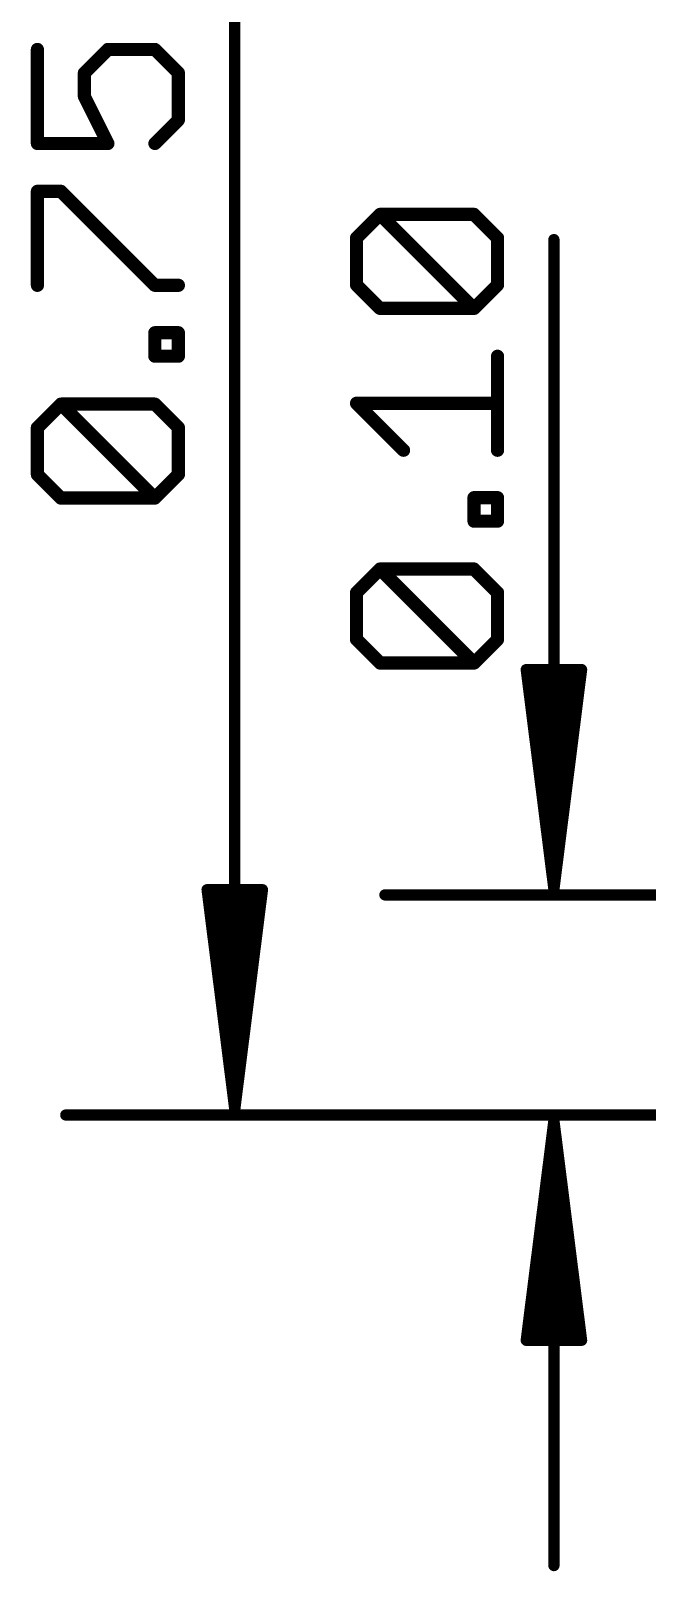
# Model space of a CAD drawing. Extents: x -9 to 27.7, y -5.6 to 26.4.
# Drawn here: x -8.96 to -1.84, y -5.65 to 12.13 of the extents above; entities that cross this region are included whole.
import ezdxf

# ---------------------------------------------------------------- set-up
doc = ezdxf.new("R2010")
doc.units = 0
doc.layers.add('47', color=253, linetype='CONTINUOUS')

msp = doc.modelspace()

# ---------------------------------------------------------------- linework, layer by layer
at = {"layer": '47'}
for points, const_width in [([(-6.604, -0.316), (-6.604, 18.604)], 0.13), ([(-8.8817, 11.9164), (-8.8817, 10.8317)], 0.1524), ([(-8.3394, 11.6452), (-8.0682, 11.9164)], 0.1524), ([(-8.0682, 11.9164), (-7.5259, 11.9164)], 0.1524), ([(-7.5259, 11.9164), (-7.2547, 11.6452)], 0.1524), ([(-8.3394, 11.374), (-8.3394, 11.6452)], 0.1524), ([(-7.2547, 11.6452), (-7.2547, 11.1029)], 0.1524), ([(-8.0682, 10.8317), (-8.3394, 11.374)], 0.1524), ([(-7.2547, 11.1029), (-7.5259, 10.8317)], 0.1524), ([(-8.8817, 10.8317), (-8.0682, 10.8317)], 0.1524), ([(-8.8817, 9.1945), (-8.8817, 10.2792)], 0.1524), ([(-8.8817, 10.2792), (-8.6105, 10.2792)], 0.1524), ([(-8.6105, 10.2792), (-7.5259, 9.1945)], 0.1524), ([(-5.1987, 9.7416), (-4.9275, 10.0128)], 0.1524), ([(-4.9275, 10.0128), (-3.8429, 10.0128)], 0.1524), ([(-3.8429, 8.9281), (-4.9275, 10.0128)], 0.1524), ([(-3.8429, 10.0128), (-3.5717, 9.7416)], 0.1524), ([(-5.1987, 9.1993), (-5.1987, 9.7416)], 0.1524), ([(-3.5717, 9.7416), (-3.5717, 9.1993)], 0.1524), ([(-2.921, 2.224), (-2.921, 9.7218)], 0.13), ([(-7.5259, 9.1945), (-7.2547, 9.1945)], 0.1524), ([(-4.9275, 8.9281), (-5.1987, 9.1993)], 0.1524), ([(-3.5717, 9.1993), (-3.8429, 8.9281)], 0.1524), ([(-3.8429, 8.9281), (-4.9275, 8.9281)], 0.1524), ([(-7.5259, 8.376), (-7.5259, 8.6471)], 0.1524), ([(-7.5259, 8.6471), (-7.2547, 8.6471)], 0.1524), ([(-7.2547, 8.6471), (-7.2547, 8.376)], 0.1524), ([(-7.2547, 8.376), (-7.5259, 8.376)], 0.1524), ([(-3.5717, 7.2909), (-3.5717, 8.3756)], 0.1524), ([(-8.8817, 7.5523), (-8.6105, 7.8235)], 0.1524), ([(-8.6105, 7.8235), (-7.5259, 7.8235)], 0.1524), ([(-7.5259, 6.7388), (-8.6105, 7.8235)], 0.1524), ([(-7.5259, 7.8235), (-7.2547, 7.5523)], 0.1524), ([(-4.6564, 7.2909), (-5.1987, 7.8333)], 0.1524), ([(-5.1987, 7.8333), (-3.5717, 7.8333)], 0.1524), ([(-8.8817, 7.01), (-8.8817, 7.5523)], 0.1524), ([(-7.2547, 7.5523), (-7.2547, 7.01)], 0.1524), ([(-8.6105, 6.7388), (-8.8817, 7.01)], 0.1524), ([(-7.2547, 7.01), (-7.5259, 6.7388)], 0.1524), ([(-7.5259, 6.7388), (-8.6105, 6.7388)], 0.1524), ([(-3.8429, 6.4724), (-3.8429, 6.7435)], 0.1524), ([(-3.8429, 6.7435), (-3.5717, 6.7435)], 0.1524), ([(-3.5717, 6.7435), (-3.5717, 6.4724)], 0.1524), ([(-3.5717, 6.4724), (-3.8429, 6.4724)], 0.1524), ([(-5.1987, 5.6487), (-4.9275, 5.9199)], 0.1524), ([(-4.9275, 5.9199), (-3.8429, 5.9199)], 0.1524), ([(-3.8429, 4.8352), (-4.9275, 5.9199)], 0.1524), ([(-3.8429, 5.9199), (-3.5717, 5.6487)], 0.1524), ([(-5.1987, 5.1064), (-5.1987, 5.6487)], 0.1524), ([(-3.5717, 5.6487), (-3.5717, 5.1064)], 0.1524), ([(-4.9275, 4.8352), (-5.1987, 5.1064)], 0.1524), ([(-3.5717, 5.1064), (-3.8429, 4.8352)], 0.1524), ([(-3.8429, 4.8352), (-4.9275, 4.8352)], 0.1524), ([(-2.921, 2.224), (-3.2402, 4.759)], 0.13), ([(-3.2402, 4.759), (-2.6018, 4.759)], 0.13), ([(-2.921, 2.224), (-3.181, 4.759)], 0.13), ([(-2.921, 2.224), (-3.051, 4.759)], 0.13), ([(-2.6018, 4.759), (-2.921, 2.224)], 0.13), ([(-2.791, 4.759), (-2.921, 2.224)], 0.13), ([(-2.661, 4.759), (-2.921, 2.224)], 0.13), ([(-6.604, -0.316), (-6.9232, 2.219)], 0.13), ([(-6.9232, 2.219), (-6.2848, 2.219)], 0.13), ([(-6.604, -0.316), (-6.864, 2.219)], 0.13), ([(-6.604, -0.316), (-6.734, 2.219)], 0.13), ([(-6.2848, 2.219), (-6.604, -0.316)], 0.13), ([(-6.474, 2.219), (-6.604, -0.316)], 0.13), ([(-6.344, 2.219), (-6.604, -0.316)], 0.13), ([(7.366, 2.159), (-4.871, 2.159)], 0.13), ([(2.413, -0.381), (-8.554, -0.381)], 0.13), ([(6.731, -0.381), (-4.871, -0.381)], 0.13), ([(-2.921, -0.446), (-3.2402, -2.981)], 0.13), ([(-2.921, -0.446), (-3.181, -2.981)], 0.13), ([(-2.921, -0.446), (-3.051, -2.981)], 0.13), ([(-2.921, -0.446), (-2.921, -5.581)], 0.13), ([(-2.6018, -2.981), (-2.921, -0.446)], 0.13), ([(-2.791, -2.981), (-2.921, -0.446)], 0.13), ([(-2.661, -2.981), (-2.921, -0.446)], 0.13), ([(-3.2402, -2.981), (-2.6018, -2.981)], 0.13)]:
    msp.add_lwpolyline(points, dxfattribs=dict(at, const_width=const_width))
for points, const_width in [([(-8.8436, 11.9164, 1), (-8.9198, 11.9164)], 0.0762), ([(-8.0682, 11.9545, 1), (-8.0682, 11.8783)], 0.0762), ([(-8.0413, 11.8894, 1), (-8.0951, 11.9433)], 0.0762), ([(-7.4989, 11.9433, 1), (-7.5528, 11.8894)], 0.0762), ([(-7.5259, 11.8783, 1), (-7.5259, 11.9545)], 0.0762), ([(-8.3013, 11.6452, 1), (-8.3775, 11.6452)], 0.0762), ([(-8.3663, 11.6721, 1), (-8.3124, 11.6183)], 0.0762), ([(-7.2166, 11.6452, 1), (-7.2928, 11.6452)], 0.0762), ([(-7.2816, 11.6183, 1), (-7.2278, 11.6721)], 0.0762), ([(-8.3775, 11.374, 1), (-8.3013, 11.374)], 0.0762), ([(-8.3053, 11.3911, 1), (-8.3734, 11.357)], 0.0762), ([(-7.2928, 11.1029, 1), (-7.2166, 11.1029)], 0.0762), ([(-7.2278, 11.0759, 1), (-7.2816, 11.1298)], 0.0762), ([(-8.8817, 10.8698, 1), (-8.8817, 10.7936)], 0.0762), ([(-8.9198, 10.8317, 1), (-8.8436, 10.8317)], 0.0762), ([(-8.1023, 10.8147, 1), (-8.0341, 10.8487)], 0.0762), ([(-8.0682, 10.7936, 1), (-8.0682, 10.8698)], 0.0762), ([(-7.5528, 10.8586, 1), (-7.4989, 10.8048)], 0.0762), ([(-8.8436, 10.2792, 1), (-8.9198, 10.2792)], 0.0762), ([(-8.8817, 10.3173, 1), (-8.8817, 10.2411)], 0.0762), ([(-8.5836, 10.3061, 1), (-8.6375, 10.2523)], 0.0762), ([(-8.6105, 10.2411, 1), (-8.6105, 10.3173)], 0.0762), ([(-4.9006, 10.0397, 1), (-4.9545, 9.9858)], 0.0762), ([(-4.9275, 10.0509, 1), (-4.9275, 9.9747)], 0.0762), ([(-4.9006, 9.9858, 1), (-4.9545, 10.0397)], 0.0762), ([(-3.8159, 10.0397, 1), (-3.8698, 9.9858)], 0.0762), ([(-3.8429, 9.9747, 1), (-3.8429, 10.0509)], 0.0762), ([(-5.1606, 9.7416, 1), (-5.2368, 9.7416)], 0.0762), ([(-5.2256, 9.7685, 1), (-5.1717, 9.7146)], 0.0762), ([(-3.5336, 9.7416, 1), (-3.6098, 9.7416)], 0.0762), ([(-3.5986, 9.7146, 1), (-3.5448, 9.7685)], 0.0762), ([(-2.8885, 9.7218, 1), (-2.9535, 9.7218)], 0.065), ([(-7.5259, 9.2326, 1), (-7.5259, 9.1564)], 0.0762), ([(-7.5528, 9.1676, 1), (-7.4989, 9.2215)], 0.0762), ([(-7.2547, 9.1564, 1), (-7.2547, 9.2326)], 0.0762), ([(-5.1717, 9.2262, 1), (-5.2256, 9.1723)], 0.0762), ([(-3.5448, 9.1723, 1), (-3.5986, 9.2262)], 0.0762), ([(-8.9198, 9.1945, 1), (-8.8436, 9.1945)], 0.0762), ([(-5.2368, 9.1993, 1), (-5.1606, 9.1993)], 0.0762), ([(-3.6098, 9.1993, 1), (-3.5336, 9.1993)], 0.0762), ([(-4.9275, 8.9662, 1), (-4.9275, 8.89)], 0.0762), ([(-4.9545, 8.9011, 1), (-4.9006, 8.955)], 0.0762), ([(-3.8698, 8.955, 1), (-3.8159, 8.9011)], 0.0762), ([(-3.8698, 8.9011, 1), (-3.8159, 8.955)], 0.0762), ([(-3.8429, 8.89, 1), (-3.8429, 8.9662)], 0.0762), ([(-7.4878, 8.6471, 1), (-7.564, 8.6471)], 0.0762), ([(-7.5259, 8.6852, 1), (-7.5259, 8.609)], 0.0762), ([(-7.2166, 8.6471, 1), (-7.2928, 8.6471)], 0.0762), ([(-7.2547, 8.609, 1), (-7.2547, 8.6852)], 0.0762), ([(-7.5259, 8.4141, 1), (-7.5259, 8.3379)], 0.0762), ([(-7.564, 8.376, 1), (-7.4878, 8.376)], 0.0762), ([(-7.2928, 8.376, 1), (-7.2166, 8.376)], 0.0762), ([(-7.2547, 8.3379, 1), (-7.2547, 8.4141)], 0.0762), ([(-3.5336, 8.3756, 1), (-3.6098, 8.3756)], 0.0762), ([(-8.5836, 7.8504, 1), (-8.6375, 7.7965)], 0.0762), ([(-8.6105, 7.8616, 1), (-8.6105, 7.7854)], 0.0762), ([(-8.5836, 7.7965, 1), (-8.6375, 7.8504)], 0.0762), ([(-7.4989, 7.8504, 1), (-7.5528, 7.7965)], 0.0762), ([(-7.5259, 7.7854, 1), (-7.5259, 7.8616)], 0.0762), ([(-5.1717, 7.8602, 1), (-5.2256, 7.8063)], 0.0762), ([(-5.1987, 7.8714, 1), (-5.1987, 7.7952)], 0.0762), ([(-3.5717, 7.7952, 1), (-3.5717, 7.8714)], 0.0762), ([(-8.8436, 7.5523, 1), (-8.9198, 7.5523)], 0.0762), ([(-8.9086, 7.5792, 1), (-8.8547, 7.5254)], 0.0762), ([(-7.2166, 7.5523, 1), (-7.2928, 7.5523)], 0.0762), ([(-7.2816, 7.5254, 1), (-7.2278, 7.5792)], 0.0762), ([(-4.6833, 7.264, 1), (-4.6294, 7.3179)], 0.0762), ([(-3.6098, 7.2909, 1), (-3.5336, 7.2909)], 0.0762), ([(-8.8547, 7.0369, 1), (-8.9086, 6.983)], 0.0762), ([(-8.9198, 7.01, 1), (-8.8436, 7.01)], 0.0762), ([(-7.2928, 7.01, 1), (-7.2166, 7.01)], 0.0762), ([(-7.2278, 6.983, 1), (-7.2816, 7.0369)], 0.0762), ([(-8.6105, 6.7769, 1), (-8.6105, 6.7007)], 0.0762), ([(-8.6375, 6.7119, 1), (-8.5836, 6.7658)], 0.0762), ([(-7.5528, 6.7658, 1), (-7.4989, 6.7119)], 0.0762), ([(-7.5528, 6.7119, 1), (-7.4989, 6.7658)], 0.0762), ([(-7.5259, 6.7007, 1), (-7.5259, 6.7769)], 0.0762), ([(-3.8048, 6.7435, 1), (-3.881, 6.7435)], 0.0762), ([(-3.8429, 6.7816, 1), (-3.8429, 6.7054)], 0.0762), ([(-3.5336, 6.7435, 1), (-3.6098, 6.7435)], 0.0762), ([(-3.5717, 6.7054, 1), (-3.5717, 6.7816)], 0.0762), ([(-3.8429, 6.5105, 1), (-3.8429, 6.4343)], 0.0762), ([(-3.881, 6.4724, 1), (-3.8048, 6.4724)], 0.0762), ([(-3.6098, 6.4724, 1), (-3.5336, 6.4724)], 0.0762), ([(-3.5717, 6.4343, 1), (-3.5717, 6.5105)], 0.0762), ([(-4.9006, 5.9468, 1), (-4.9545, 5.8929)], 0.0762), ([(-4.9275, 5.958, 1), (-4.9275, 5.8818)], 0.0762), ([(-4.9006, 5.8929, 1), (-4.9545, 5.9468)], 0.0762), ([(-3.8159, 5.9468, 1), (-3.8698, 5.8929)], 0.0762), ([(-3.8429, 5.8818, 1), (-3.8429, 5.958)], 0.0762), ([(-5.1606, 5.6487, 1), (-5.2368, 5.6487)], 0.0762), ([(-5.2256, 5.6756, 1), (-5.1717, 5.6218)], 0.0762), ([(-3.5336, 5.6487, 1), (-3.6098, 5.6487)], 0.0762), ([(-3.5986, 5.6218, 1), (-3.5448, 5.6756)], 0.0762), ([(-5.1717, 5.1333, 1), (-5.2256, 5.0794)], 0.0762), ([(-3.5448, 5.0794, 1), (-3.5986, 5.1333)], 0.0762), ([(-5.2368, 5.1064, 1), (-5.1606, 5.1064)], 0.0762), ([(-3.6098, 5.1064, 1), (-3.5336, 5.1064)], 0.0762), ([(-4.9275, 4.8733, 1), (-4.9275, 4.7971)], 0.0762), ([(-4.9545, 4.8083, 1), (-4.9006, 4.8621)], 0.0762), ([(-3.8698, 4.8621, 1), (-3.8159, 4.8083)], 0.0762), ([(-3.8698, 4.8083, 1), (-3.8159, 4.8621)], 0.0762), ([(-3.8429, 4.7971, 1), (-3.8429, 4.8733)], 0.0762), ([(-3.208, 4.7631, 1), (-3.2725, 4.7549)], 0.065), ([(-3.2402, 4.7915, 1), (-3.2402, 4.7265)], 0.065), ([(-3.1487, 4.7623, 1), (-3.2133, 4.7557)], 0.065), ([(-3.0185, 4.7607, 1), (-3.0835, 4.7573)], 0.065), ([(-2.7585, 4.7573, 1), (-2.8235, 4.7607)], 0.065), ([(-2.6287, 4.7557, 1), (-2.6933, 4.7623)], 0.065), ([(-2.5695, 4.7549, 1), (-2.634, 4.7631)], 0.065), ([(-2.6018, 4.7265, 1), (-2.6018, 4.7915)], 0.065), ([(-6.891, 2.2231, 1), (-6.9555, 2.2149)], 0.065), ([(-6.9232, 2.2515, 1), (-6.9232, 2.1865)], 0.065), ([(-6.8317, 2.2223, 1), (-6.8963, 2.2157)], 0.065), ([(-6.7015, 2.2207, 1), (-6.7665, 2.2173)], 0.065), ([(-6.4415, 2.2173, 1), (-6.5065, 2.2207)], 0.065), ([(-6.3117, 2.2157, 1), (-6.3763, 2.2223)], 0.065), ([(-6.2525, 2.2149, 1), (-6.317, 2.2231)], 0.065), ([(-6.2848, 2.1865, 1), (-6.2848, 2.2515)], 0.065), ([(-4.871, 2.1915, 1), (-4.871, 2.1265)], 0.065), ([(-2.9532, 2.2281, 1), (-2.8888, 2.2199)], 0.065), ([(-2.9533, 2.2273, 1), (-2.8887, 2.2207)], 0.065), ([(-2.9535, 2.2223, 1), (-2.8885, 2.2257)], 0.065), ([(-2.9535, 2.2257, 1), (-2.8885, 2.2223)], 0.065), ([(-2.9535, 2.224, 1), (-2.8885, 2.224)], 0.065), ([(-2.9533, 2.2207, 1), (-2.8887, 2.2273)], 0.065), ([(-2.9532, 2.2199, 1), (-2.8888, 2.2281)], 0.065), ([(-8.554, -0.3485, 1), (-8.554, -0.4135)], 0.065), ([(-6.6362, -0.3119, 1), (-6.5718, -0.3201)], 0.065), ([(-6.6363, -0.3127, 1), (-6.5717, -0.3193)], 0.065), ([(-6.6365, -0.3177, 1), (-6.5715, -0.3143)], 0.065), ([(-6.6365, -0.3143, 1), (-6.5715, -0.3177)], 0.065), ([(-6.6365, -0.316, 1), (-6.5715, -0.316)], 0.065), ([(-6.6363, -0.3193, 1), (-6.5717, -0.3127)], 0.065), ([(-6.6362, -0.3201, 1), (-6.5718, -0.3119)], 0.065), ([(-4.871, -0.3485, 1), (-4.871, -0.4135)], 0.065), ([(-2.8885, -0.446, 1), (-2.9535, -0.446)], 0.065), ([(-2.8888, -0.4419, 1), (-2.9532, -0.4501)], 0.065), ([(-2.8885, -0.4477, 1), (-2.9535, -0.4443)], 0.065), ([(-2.8885, -0.4443, 1), (-2.9535, -0.4477)], 0.065), ([(-2.8887, -0.4427, 1), (-2.9533, -0.4493)], 0.065), ([(-2.8887, -0.4493, 1), (-2.9533, -0.4427)], 0.065), ([(-2.8888, -0.4501, 1), (-2.9532, -0.4419)], 0.065), ([(-3.2725, -2.9769, 1), (-3.208, -2.9851)], 0.065), ([(-3.2402, -2.9485, 1), (-3.2402, -3.0135)], 0.065), ([(-3.2133, -2.9777, 1), (-3.1487, -2.9843)], 0.065), ([(-3.0835, -2.9793, 1), (-3.0185, -2.9827)], 0.065), ([(-2.8235, -2.9827, 1), (-2.7585, -2.9793)], 0.065), ([(-2.6933, -2.9843, 1), (-2.6287, -2.9777)], 0.065), ([(-2.634, -2.9851, 1), (-2.5695, -2.9769)], 0.065), ([(-2.6018, -3.0135, 1), (-2.6018, -2.9485)], 0.065), ([(-2.9535, -5.581, 1), (-2.8885, -5.581)], 0.065)]:
    msp.add_lwpolyline(points, format="xyb", dxfattribs=dict(at, const_width=const_width))

doc.saveas('drawing.dxf')
